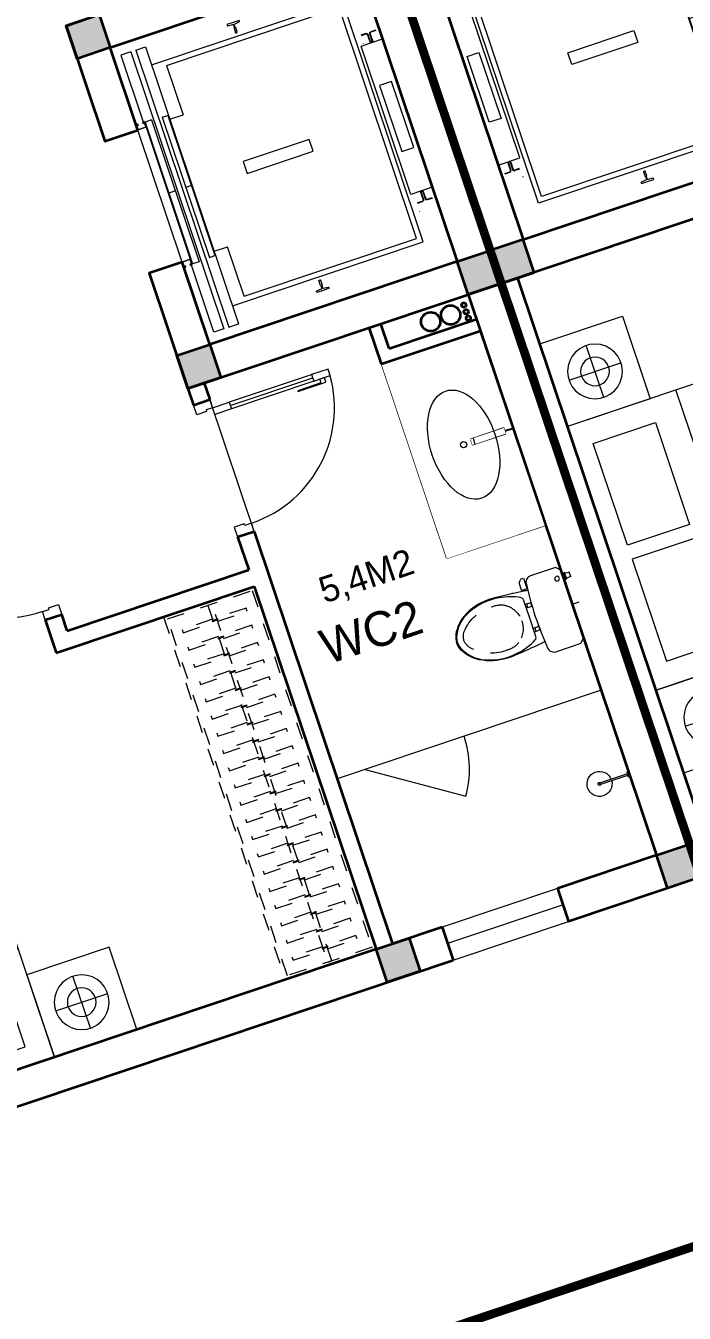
# Model space of a CAD drawing. Header units: metres. Extents: x 568332 to 569219, y 2065964 to 2066430.
# Drawn here: x 568383.55 to 568387.34, y 2065989.54 to 2065996.94 of the extents above; entities that cross this region are included whole.
import ezdxf

# ---------------------------------------------------------------- set-up
doc = ezdxf.new("R2010")
doc.units = ezdxf.units.M
for name, pattern in [('$AUDIT_BAD_LTYPE2', [0]), ('CENTER', [2, 1.25, -0.25, 0.25, -0.25]), ('HIDDEN', [0.375, 0.25, -0.125]), ('X-5M-G-MB PHONGNGU$0$HIDDEN2', [0.1875, 0.125, -0.0625]), ('xref-thap C (mb tang 32-2)$0$HIDDEN', [0.375, 0.25, -0.125])]:
    doc.linetypes.add(name, pattern=pattern)
doc.layers.get('0').update_dxf_attribs({"linetype": 'CONTINUOUS'})
doc.layers.get('DEFPOINTS').update_dxf_attribs({"linetype": 'CONTINUOUS'})
for name, color, linetype, lineweight in [('-CONCRETE', 1, 'CONTINUOUS', 35), ('-DOOR', 137, 'CONTINUOUS', 9), ('-FURNITURE', 46, 'CONTINUOUS', 9), ('-HATCH', 8, 'CONTINUOUS', 5), ('-LINE1', 7, 'CONTINUOUS', 18), ('-LINE2', 252, 'CONTINUOUS', 9), ('-STEEL1', 1, 'CONTINUOUS', 35), ('-TEXT', 7, 'CONTINUOUS', 15), ('-WALL', 4, 'CONTINUOUS', 35), ('TEXT25', 2, 'CONTINUOUS', 13)]:
    doc.layers.add(name, color=color, linetype=linetype, lineweight=lineweight)
for name, color, linetype in [('-RANH GIOI LO DAT', 12, 'CONTINUOUS'), ('12. NET DIM', 252, 'CONTINUOUS'), ('ChiaLo', 128, 'CENTER'), ('ViaHeS', 32, 'CONTINUOUS')]:
    doc.layers.add(name, color=color, linetype=linetype)
doc.styles.add('T1', font='', dxfattribs={"height": 200})
doc.styles.add('vnavanth', font='', dxfattribs={"width": 0.8})
doc.styles.get('T1').set_extended_font_data('VNgeometric Light')
doc.styles.get('vnavanth').set_extended_font_data('.VnAvantH')

# ---------------------------------------------------------------- blocks, each defined once
blk = doc.blocks.new('G1600')
for p, q in [((137477.0741823114, -212827.2147267315), (139077.0741823114, -212827.2147267327)), ((137227.6935681712, -213391.7193460799), (137227.6935681718, -213076.8871672568)), ((139326.4547964507, -213391.7193460799), (139326.4547964501, -213076.8871672568)), ((137385.1096575831, -213234.3032566686), (137070.2774787599, -213234.3032566681)), ((139169.0387070388, -213234.3032566686), (139483.870885862, -213234.3032566681))]:
    blk.add_line(p, q)
blk.add_lwpolyline([(137477.074182311, -213484.2147267315), (137477.0741823123, -211484.2147267315), (139077.0741823123, -211484.2147267327), (139077.074182311, -213484.2147267327), (137477.074182311, -213484.2147267315)])
for points in [[(136977.074182316, -213484.2147267311), (136977.0741823163, -212984.3917867657), (137477.0741823113, -212984.3917867661), (137477.074182311, -213484.2147267315)], [(137617.074182311, -213375.2147267316), (137617.0741823112, -212998.7147267316), (138234.5741823112, -212998.714726732), (138234.574182311, -213375.214726732)], [(138937.074182311, -213375.2147267325), (138937.0741823112, -212998.7147267325), (138319.5741823112, -212998.7147267321), (138319.574182311, -213375.2147267321)], [(139577.0741823059, -213484.2147267331), (139577.0741823062, -212984.3917867677), (139077.0741823113, -212984.3917867673), (139077.074182311, -213484.2147267327)]]:
    blk.add_lwpolyline(points, close=True)
for centre, radius in [((137227.6935681715, -213234.3032566684), 157.4160894116067), ((139326.4547964504, -213234.3032566684), 157.4160894116067), ((137227.6935681715, -213234.3032566684), 82.41608941160666), ((139326.4547964504, -213234.3032566684), 82.41608941160666)]:
    blk.add_circle(centre, radius)
blk = doc.blocks.new('X-5M-DH-2-CORE$0$A$C75E80C28')
at = {"layer": '-LINE2', "linetype": 'Continuous', "ltscale": 2}
for p, q in [((-510.0000099998433, -21.5000000000291), (-510.0000099998579, -50.60000000000582)), ((-506.8000099998899, -21.5000000000291), (-510.0000099998433, -21.5000000000291)), ((-506.8000099998899, -21.5000000000291), (-506.8000099999044, -50.60000000000582)), ((-456.2000100000296, -56.79999999998836), (-500.6000099999364, -56.80000000001746)), ((-456.2000100000441, -60), (-500.600009999951, -60.0000000000291)), ((-456.2000100000296, -70), (-500.6000099999364, -70.0000000000291)), ((-456.2000100000296, -73.19999999995343), (-500.6000099999364, -73.19999999998254)), ((-453.2000100000441, -63), (-453.2000100000296, -67)), ((-450.0000099998579, -63), (-450.0000099998433, -67)), ((450.0000100000616, -63), (450.0000100000761, -67)), ((453.200010000015, -63), (453.2000100000296, -67)), ((456.2000100000296, -56.79999999998836), (500.6000100000529, -56.79999999998836)), ((456.200010000015, -60), (500.6000100000383, -60)), ((456.2000100000296, -70), (500.6000100000529, -70)), ((456.2000100000296, -73.19999999995343), (500.6000100000529, -73.19999999995343)), ((506.8000100001227, -21.5), (510.0000100000761, -21.5)), ((506.8000100001227, -21.5), (506.8000100001082, -50.59999999997672)), ((510.0000100000761, -21.5), (510.0000100000616, -50.59999999997672)), ((-556.8000102631631, -112.4999999912397), (-560.0000102631166, -112.4999999912397)), ((-510.0000099998579, -108.5000000000291), (-510.0000099998433, -79.39999999999418)), ((-506.8000099999044, -108.5000000000291), (-506.8000099998899, -79.39999999999418)), ((456.800009736864, -112.4999999912397), (460.0000097368174, -112.4999999912397)), ((506.8000100001227, -108.5), (506.8000100001227, -79.39999999996508)), ((510.0000100000761, -108.5), (510.0000100000761, -79.39999999996508)), ((-731.0000002632733, -148.9999999649008), (730.9999997367267, -148.9999999649299)), ((-731.0000002698944, -1304.999999934109), (-731.0000002632733, -148.9999999649008)), ((-700.0000002632733, -178.9999999649008), (699.9999997367267, -178.9999999649299)), ((-700.0000002699089, -1224.999999934109), (-700.0000002632733, -178.9999999649008)), ((699.9999997300911, -1224.999999934109), (699.9999997367267, -178.9999999649299)), ((730.9999997301056, -1304.999999934109), (730.9999997367267, -148.9999999649299)), ((-700.0000002699089, -1224.999999934109), (-400.0000002699089, -1224.999999934138)), ((-400.0000002698944, -1304.999999934138), (-400.0000002699089, -1224.999999934138)), ((699.9999997300911, -1224.999999934109), (399.9999997300911, -1224.999999934109)), ((399.9999997301056, -1304.999999934109), (399.9999997300911, -1224.999999934109)), ((839.9999997301056, -1304.999999934109), (-840.0000002698944, -1304.999999934109)), ((-840.0000002698944, -1364.999999934109), (-840.0000002698944, -1304.999999934109)), ((424.9999997301056, -1308.999999934109), (-425.0000002698944, -1308.999999934109)), ((-425.0000002699089, -1342.999999934109), (-425.0000002698944, -1308.999999934109)), ((-2.6989437174052e-07, -1308.999999934109), (-2.699089236557484e-07, -1342.999999934109)), ((424.9999997300911, -1342.999999934109), (424.9999997301056, -1308.999999934109)), ((839.9999997301056, -1364.999999934109), (839.9999997301056, -1304.999999934109)), ((839.9999997301056, -1364.999999934109), (-840.0000002698944, -1364.999999934109)), ((839.9999997301056, -1394.999999934109), (-840.0000002698944, -1394.999999934109)), ((-840.0000002698944, -1394.999999934109), (-840.0000002698944, -1454.999999934109)), ((429.9999997300911, -1405.999999934138), (-430.0000002699089, -1405.999999934109)), ((-430.0000002699089, -1405.999999934109), (-430.0000002698944, -1445.999999934109)), ((424.9999997300911, -1342.999999934109), (-425.0000002699089, -1342.999999934109)), ((-2.699089236557484e-07, -1405.999999934109), (-2.6989437174052e-07, -1445.999999934109)), ((429.9999997300911, -1405.999999934138), (429.9999997301056, -1445.999999934138)), ((839.9999997301056, -1394.999999934109), (839.9999997301056, -1454.999999934109)), ((-840.0000002698944, -1454.999999934109), (-435.0000002698944, -1454.999999934109)), ((-435.0000002698944, -1449.999999934109), (-435.0000002699089, -1459.999999934109)), ((-435.0000002698944, -1449.999999934109), (-400.0000002698944, -1449.999999934138)), ((-435.0000002699089, -1459.999999934109), (-425.0000002699089, -1459.999999934109)), ((-433.4000002698012, -1451.599999934086), (-433.4000002698012, -1458.399999934074)), ((-433.4000002698012, -1451.599999934086), (-401.6000002697547, -1451.599999934086)), ((-433.4000002698012, -1458.399999934074), (-425.0000002698944, -1458.399999934074)), ((429.9999997301056, -1445.999999934138), (-430.0000002698944, -1445.999999934109)), ((-425.0000002698944, -1458.399999934074), (-425.0000002699089, -1459.999999934109)), ((-401.6000002697547, -1451.599999934086), (-401.6000002697256, -1498.399999934074)), ((399.9999997301056, -1449.999999934109), (-400.0000002698944, -1449.999999934138)), ((-400.0000002698944, -1449.999999934138), (-400.0000002698653, -1499.999999934138)), ((399.9999997301056, -1449.999999934109), (399.9999997301347, -1499.999999934109)), ((434.9999997301056, -1449.999999934109), (399.9999997301056, -1449.999999934109)), ((401.5999997301988, -1451.599999934086), (401.5999997302279, -1498.399999934074)), ((433.3999997302453, -1451.599999934086), (401.5999997301988, -1451.599999934086)), ((433.3999997302453, -1458.399999934074), (424.9999997301056, -1458.399999934074)), ((424.9999997301056, -1458.399999934074), (424.9999997301056, -1459.999999934109)), ((434.9999997301056, -1459.999999934109), (424.9999997301056, -1459.999999934109)), ((433.3999997302453, -1451.599999934086), (433.3999997302453, -1458.399999934074)), ((434.9999997301056, -1449.999999934109), (434.9999997301056, -1459.999999934109)), ((839.9999997301056, -1454.999999934109), (434.9999997301056, -1454.999999934109)), ((-435.0000002698653, -1489.999999934109), (-435.0000002698653, -1499.999999934109)), ((-435.0000002698653, -1489.999999934109), (-425.0000002698653, -1489.999999934109)), ((-435.0000002698653, -1499.999999934109), (-400.0000002698653, -1499.999999934138)), ((-433.4000002697721, -1491.599999934086), (-433.4000002697721, -1498.399999934074)), ((-433.4000002697721, -1491.599999934086), (-425.0000002698653, -1491.599999934086)), ((-433.4000002697721, -1498.399999934074), (-401.6000002697256, -1498.399999934074)), ((-425.0000002698653, -1489.999999934109), (-425.0000002698653, -1491.599999934086)), ((434.9999997301347, -1499.999999934109), (399.9999997301347, -1499.999999934109)), ((433.3999997302744, -1498.399999934074), (401.5999997302279, -1498.399999934074)), ((424.9999997301347, -1489.999999934109), (424.9999997301347, -1491.599999934086)), ((434.9999997301347, -1489.999999934109), (424.9999997301347, -1489.999999934109)), ((433.3999997302744, -1491.599999934086), (424.9999997301347, -1491.599999934086)), ((433.3999997302744, -1491.599999934086), (433.3999997302744, -1498.399999934074)), ((434.9999997301347, -1489.999999934109), (434.9999997301347, -1499.999999934109))]:
    blk.add_line(p, q, dxfattribs=at)
for points in [[(-450.0000000000146, 0), (-450, -130), (450, -130), (449.9999999999854, 0)], [(-200, -29), (200.0000000001164, -29), (200.0000000001164, -101), (-200, -101)], [(-36.0000002632587, -583.9999999649008), (35.9999997367413, -583.9999999649008), (35.99999973675585, -983.9999999649008), (-36.00000026324415, -983.9999999649008)]]:
    blk.add_lwpolyline(points, close=True, dxfattribs=at)
for points in [[(-780.0000002632587, -788.9999999649008), (-751.0000002632587, -788.9999999649299, 0.414213562373095), (-750.0000002632733, -787.9999999649008), (-750.0000002632587, -783.9999999649008), (-750.0000002632587, -779.9999999649008, 0.414213562373095), (-751.0000002632733, -778.9999999649299), (-780.0000002632733, -778.9999999649881, -0.2569775838576673), (-784.1207396915852, -781.9399999648449), (-797.9000002631656, -781.939999964874, -0.414213562373095), (-800.9000002631656, -778.939999964874), (-804.0000002632587, -749.4999999649008, 0.414213562373095), (-807.0000002632587, -746.4999999649008), (-812.0000002632587, -746.4999999649008), (-812.0000002632587, -783.9999999649008), (-812.0000002632587, -821.4999999649008), (-807.0000002632587, -821.4999999649008, 0.414213562373095), (-804.0000002632587, -818.4999999649008), (-800.9000002631656, -789.0599999648693, -0.414213562373095), (-797.9000002631656, -786.0599999648693), (-784.1207396915852, -786.0599999648402, -0.2569775838576673), (-780.0000002632587, -788.9999999647553)], [(779.9999997367413, -788.9999999649299), (750.9999997367413, -788.9999999649008, -0.414213562373095), (749.9999997367267, -787.9999999649299), (749.9999997367413, -783.9999999649299), (749.9999997367413, -779.9999999649299, -0.414213562373095), (750.9999997367267, -778.9999999649008), (779.9999997368432, -778.9999999650172, 0.2569775838576673), (784.1207391653006, -781.939999964874), (797.899999736881, -781.9399999648449, 0.414213562373095), (800.899999736881, -778.9399999648449), (803.9999997367413, -749.4999999649008, -0.414213562373095), (806.9999997367413, -746.4999999649008), (811.9999997367413, -746.4999999649008), (811.9999997367413, -783.9999999649008), (811.9999997367413, -821.4999999649008), (806.9999997367413, -821.4999999649008, -0.414213562373095), (803.9999997367413, -818.4999999649008), (800.899999736881, -789.0599999648402, 0.414213562373095), (797.899999736881, -786.0599999648402), (784.1207391653006, -786.0599999648693, 0.2569775838576672), (779.9999997368577, -788.9999999647844)]]:
    blk.add_lwpolyline(points, format="xyb", dxfattribs=at)
for centre, radius, start, end in [((-500.600009999951, -50.60000000000582), 9.400000000001475, 180, 270), ((-500.6000099999364, -79.39999999999418), 9.399999999997844, 90, 180), ((-500.600009999951, -50.60000000000582), 6.200000000004374, 180, 270), ((-500.6000099999364, -79.39999999999418), 6.19999999999734, 90, 180), ((-456.2000100000441, -63), 6.19999999999713, 0, 90), ((-456.2000100000441, -63), 3.000000000000045, 0, 90), ((-456.2000100000296, -67), 6.20000000000076, 270, 0), ((-456.2000100000296, -67), 2.999999999999834, 270, 0), ((456.200010000015, -63), 6.19999999999713, 90, 180), ((456.2000100000296, -67), 6.20000000000076, 180, 270), ((456.200010000015, -63), 3.000000000000045, 90, 180), ((456.2000100000296, -67), 2.999999999999834, 180, 270), ((500.6000100000383, -50.59999999997672), 6.200000000004374, 270, 0), ((500.6000100000383, -50.59999999997672), 9.400000000001475, 270, 0), ((500.6000100000529, -79.39999999996508), 9.399999999997844, 0, 90), ((500.6000100000529, -79.39999999996508), 6.19999999999734, 0, 90)]:
    blk.add_arc(centre, radius, start, end, dxfattribs=at)
blk = doc.blocks.new('A$C5C575821')
at = {"layer": '-CONCRETE'}
h = blk.add_hatch(color=256, dxfattribs=at)
h.dxf.hatch_style = 1
h.paths.add_polyline_path([(-0.00237559899687767, 200.0000000000146), (-0.00237559899687767, 1.455191522836685e-11), (199.9976244010031, 1.455191522836685e-11), (199.9976244010031, 200.0000000000146)])
blk.add_lwpolyline([(-0.00237559899687767, 1.455191522836685e-11), (199.9976244010031, 1.455191522836685e-11), (199.9976244010031, 200.0000000000146), (-0.00237559899687767, 200.0000000000146)], close=True, dxfattribs=at)
blk = doc.blocks.new('A$C3F71457E')
at = {"layer": '-CONCRETE'}
blk.add_lwpolyline([(-8.760252967476845e-09, -100.0000002632005), (0, 400), (-1500, 400.0000000000582), (-1500.00000001755, -1399.999999999942), (-1.754960976541042e-08, -1400), (-7.895869202911854e-08, -900.0000002632005), (199.9999999912397, -900.0000002982852), (199.9999999824504, -1600), (-1700.00000001755, -1600), (-1700, 600), (200, 600), (199.9999999912397, -100.0000002982852), (6.140908226370811e-08, -100.0000002632005)], dxfattribs=at)
at = {"layer": '-LINE1'}
blk.add_line((-7.895869202911854e-08, -900.0000002632005), (-8.760252967476845e-09, -100.0000002632005), dxfattribs=at)
at = {"layer": '-WALL'}
for p in [(-1699.997624401003, 399.9999999999854), (0.00237559899687767, 399.9999999999854), (-1699.997624401081, -1599.999999999959), (0.002375601565972829, -1600.000000021305)]:
    blk.add_blockref('A$C5C575821', p, dxfattribs=at)
at = {"color": 2, "rotation": 90}
blk.add_blockref('X-5M-DH-2-CORE$0$A$C75E80C28', (-1500.00000000876, -499.9999999999418), dxfattribs=at)
blk = doc.blocks.new('M4-T3.1')
at = {"layer": '-RANH GIOI LO DAT', "linetype": 'HIDDEN', "ltscale": 10, "const_width": 50}
blk.add_lwpolyline([(460952.4807874031, 48541.1844884125), (466952.4570404572, 48541.18448841239), (466952.5060652128, 28541.20787442131), (460952.5298121587, 28541.20787442131)], close=True, dxfattribs=at)
at = {"layer": '-WALL'}
for points in [[(460952.3486095095, 42942.12343084386), (460952.2877616299, 46541.0478372934), (463816.234798977, 46541.0583065886), (463816.234798977, 46341.05810834181)], [(463816.234798977, 46341.0583065886), (461052.5600281631, 46341.04801885416), (461052.5295931789, 42942.12343084386)]]:
    blk.add_lwpolyline(points, dxfattribs=at)
at = {"layer": '-FURNITURE', "rotation": 270}
blk.add_blockref('G1600', (674536.7595374031, 182918.6599071599), dxfattribs=at)
at = {"layer": '-WALL', "xscale": -1, "rotation": 180}
blk.add_blockref('A$C3F71457E', (462652.5875166998, 41341.45261860806), dxfattribs=at)
blk = doc.blocks.new('A$C18091ED7')
for p, q in [((9.957147995010018e-09, -42.13376978135784), (0, -3.786117304116488e-07)), ((146.1412317672475, -26.59467297248193), (179.181621938591, -26.59467296488583)), ((146.1412317672475, -26.59467297248193), (146.1412317680188, -30.17859706786112)), ((146.1412317680188, -30.17859706786112), (165.7503655985456, -30.17859706340823)), ((153.0594147269658, -36.79204952501459), (146.1412317680188, -30.17859706786112)), ((152.3191092506386, -2.717133611440659e-07), (152.3191092568413, -26.59467297093943)), ((152.3191092506386, -2.717133611440659e-07), (179.1816219322718, -2.654269337654114e-07)), ((153.0594147269658, -36.79204952501459), (165.7503656001572, -36.79204952192958)), ((153.0594147275151, -39.73033438943094), (153.0594147269658, -36.79204952501459)), ((153.0594147275151, -39.73033438943094), (178.4413164740145, -39.73033438349376)), ((153.0594147275151, -39.73033438943094), (178.4413164740145, -39.73033438349376)), ((153.0594147275151, -39.73033438943094), (153.0594147281554, -42.13376974494895)), ((185.3594994290725, -30.17859705851879), (165.7503655985456, -30.17859706340823)), ((178.4413164733487, -36.79204951884458), (165.7503656001572, -36.79204952192958)), ((185.3594994290725, -30.17859705851879), (178.4413164733487, -36.79204951884458)), ((178.4413164733487, -36.79204951884458), (178.4413164740145, -39.73033438349376)), ((178.4413164740145, -39.73033438349376), (178.4413164746547, -42.1337697392446)), ((179.1816219322718, -2.654269337654114e-07), (179.181621938591, -26.59467296488583)), ((179.181621938591, -26.59467296488583), (185.3594994283012, -26.59467296337243)), ((185.3594994283012, -26.59467296337243), (185.3594994290725, -30.17859705851879)), ((-83.25994817525861, -267.3592828898691), (-83.259948167517, -299.9634285944048)), ((-83.25994817257379, -278.4883151478134), (-83.25994817046012, -287.6388527823146)), ((-60.91100930959874, -290.0299398849311), (-83.25994816994717, -290.0299398901407)), ((-62.88950393904452, -265.3807882612164), (-81.28145355204106, -265.3807882657275)), ((-60.91100931491019, -267.3592828844266), (-60.91100930728498, -299.9634285889624)), ((60.9110093945892, -267.3592828557594), (60.9110094022144, -299.9634285600623)), ((60.91100939990065, -290.029939856031), (83.25994826024908, -290.0299398510542)), ((62.88950401780676, -265.3807882316178), (81.2814536308033, -265.3807882273395)), ((83.25994825493763, -267.3592828505498), (83.25994826256283, -299.9634285550856)), ((83.25994825750604, -278.488315108727), (83.2599482596197, -287.6388527429954)), ((165.3959958605519, -261.9873972070927), (165.3959958671003, -289.7349902229907)), ((167.8691141396885, -259.5142789271486), (228.0810223811895, -259.5142789128586)), ((167.8691141472664, -292.2081085020036), (206.7175896017579, -292.2081084926904)), ((230.5541406641933, -274.3229751045001), (230.5541406613593, -261.9873971916386))]:
    blk.add_line(p, q)
for points in [[(230.0000000517721, -218.5046414944518, -0.1374073801801567), (225.4781190853137, -234.6482587013161), (221.7949787454636, -240.7070387715066, -0.2360805181595358), (198.2560902649639, -255.4947853636986, -0.0519608230665726), (-198.2560901437319, -255.4947854572965, -0.236080518165078), (-221.7949786317113, -240.7070388760185), (-225.4781189743626, -234.6482588077488, -0.1374073801809237), (-229.9999999484608, -218.5046416030382), (-229.9999999831671, -71.98694829508895, -0.1989123673786679), (-226.3782021181105, -63.2431547633314), (-208.8906150607545, -45.75556769772083, -0.1989123673792025), (-200.1468215308087, -42.13376982865157), (9.971699910238385e-09, -42.13376978135784), (200.1468215506357, -42.13376973403501, -0.1989123673792025), (208.8906150822841, -45.75556759897154), (226.3782021480001, -63.24315465634572, -0.1989123673791691), (230.0000000170658, -71.98694818626973)], [(144.14367173758, -618.9627606730501, -0.2124047892419209), (26.30999211127346, -734.491494372196, -0.0276853236339062), (-0.5628229983012716, -738.609219571983, -0.0222792448073508), (-26.30999181118386, -734.4914943844487, -0.2124047892421136), (-144.1436714920528, -618.9627607410075, -0.1427957259999892), (-167.2376623962118, -428.0139674870588, -0.0930051380368448), (-127.9331820271946, -309.1271633332653, -0.2564387014614383), (-111.240849547703, -299.9634286007786), (4.746470949612558e-08, -299.9634285748762), (111.2408496426324, -299.9634285482753, -0.2564387014619951), (127.933182126606, -309.1271632729331, -0.0930051380368741), (167.2376625517572, -428.0139674081001, -0.1427957260000456)]]:
    blk.add_lwpolyline(points, format="xyb", close=True)
at = {"linetype": 'xref-thap C (mb tang 32-2)$0$HIDDEN', "ltscale": 100}
blk.add_lwpolyline([(61.00044987679576, -669.0176259216969, -0.1990312026443698), (1.417429302819073e-07, -698.769823720475, -0.1990312026443799), (-61.00044960746891, -669.0176259504806, -0.2189240232571595), (-131.9321382956405, -478.313622940972, -0.1537914605682739), (-112.4681372026971, -403.989815428853, -0.2367011859554165), (5.876427167095244e-08, -347.5870280214876, -0.2367011859554843), (112.4681373467611, -403.9898153757968, -0.1537914605681893), (131.9321384748619, -478.313622878748, -0.2189240232571754)], format="xyb", close=True, dxfattribs=at)
blk.add_circle((165.7503656100234, -78.39166221523192), 13.90362011701458)
for centre, radius, start, end in [((-81.28145355158267, -267.3592828894034), 1.978494623656905, 90.00000001354867, 180.0000000133402), ((-62.88950393858613, -267.3592828848923), 1.978494623656905, 1.334021322268115e-08, 90.00000001354867), ((62.88950401826514, -267.3592828552937), 1.978494623656905, 90.00000001354867, 180.0000000133402), ((81.28145363126168, -267.3592828510155), 1.978494623656905, 1.334021322268115e-08, 90.00000001354867), ((167.8691141402633, -261.9873972065106), 2.473118279571131, 90.00000001354867, 180.0000000133402), ((167.8691141466952, -289.7349902224087), 2.473118279571131, 180.0000000133402, 270.0000000135486), ((206.717589598069, -276.6690117186226), 15.53909677420133, 270.0000000135486, 306.4658507565522), ((168.3527972659103, -224.7572911087773), 80.08895368617857, 306.4658507565522, 320.3122930343796), ((228.0810223845983, -274.3229751050822), 2.473118279571131, 320.3122930343796, 1.334021322268115e-08)]:
    blk.add_arc(centre, radius, start, end)
for points, knots in [([(-155.6468228230951, -259.4535552573798), (-156.6353001506941, -267.2522313103836), (-164.2940232875517, -328.394745314552), (-169.1545302536251, -385.0939582949213), (-183.68571763406, -527.7705276800843), (-135.602968026873, -679.1126648240606), (-50.29344375100118, -735.2493608418445), (-19.70048385594782, -741.0901266933652), (1.531116140540689e-07, -743.6724421556864)], [130.6139379315478, 130.6139379315478, 130.6139379315478, 130.6139379315478, 152.8521090939923, 311.1293507817257, 417.703951170228, 561.3833927516608, 697.6926317810714, 710.812262267882, 710.812262267882, 710.812262267882, 710.812262267882]), ([(155.6468228994709, -259.4535551877343), (156.6353002305841, -267.2522312389628), (164.2940233960289, -328.3947452375724), (169.1545303888706, -385.0939582149149), (183.6857178367027, -527.7705275934422), (135.6029683008201, -679.1126647599449), (50.29344405157826, -735.2493608178338), (19.70048415924612, -741.0901266841101), (1.530679583083838e-07, -743.6724421554536)], [130.613937934949, 130.613937934949, 130.613937934949, 130.613937934949, 152.8521090939923, 311.1293507817257, 417.703951170228, 561.3833927516608, 697.6926317810714, 710.812262267882, 710.812262267882, 710.812262267882, 710.812262267882])]:
    blk.add_open_spline(points, degree=3, knots=knots)
blk = doc.blocks.new('shower')
for points in [[(180919.3447017173, -32316.45425928477), (180912.3337561736, -32316.45425928477), (180912.3337561736, -32146.62790954509), (180919.3447017173, -32146.62790954509)], [(180929.3839969719, -32326.62790954066), (180902.2944609144, -32326.62790954066), (180902.2944609144, -32316.45425928477), (180929.3839969719, -32316.45425928477)]]:
    blk.add_lwpolyline(points, close=True)
for radius, start, end in [(72, 272.7906698559544, 267.2093301440456), (8.346062492523743, 294.8355446212717, 245.1644553787283)]:
    blk.add_arc((180915.8392289462, -32146.62790954416), radius, start, end)
blk = doc.blocks.new('*U191')
at = {"linetype": 'X-5M-G-MB PHONGNGU$0$HIDDEN2'}
for points in [[(0, 600.0000000004657), (0, 0), (2400.000000970416, -8.711071500103092e-10), (2400.000000970416, 599.9999999995945)], [(2380.000000970416, 579.9996613715211), (2380.000000970416, 19.99966137152134), (20, 20.00000000046566), (20, 580.0000000004657)], [(2380.000000970416, 286.6991212946034), (2380.000000970416, 313.0991212945102), (20, 313.0991212953813), (19.99999859370291, 286.6991212952417)], [(113.7817614636733, 319.1750910408318), (109.4317788550979, 319.1750910408318), (109.4317788550979, 280.441767644881), (113.7817614636733, 280.441767644881)], [(227.7817614636733, 319.1750910407849), (223.4317788550979, 319.1750910407849), (223.4317788550979, 280.4417676448341), (227.7817614636733, 280.4417676448341)], [(341.7817614636733, 319.175091040738), (337.4317788550979, 319.175091040738), (337.4317788550979, 280.4417676447872), (341.7817614636733, 280.4417676447872)], [(455.7817614636733, 319.1750910406911), (451.4317788550979, 319.1750910406911), (451.4317788550979, 280.4417676447403), (455.7817614636733, 280.4417676447403)], [(569.7817614636733, 319.1750910406442), (565.431778855098, 319.1750910406442), (565.431778855098, 280.4417676446934), (569.7817614636733, 280.4417676446934)], [(683.7817614636733, 319.1750910405973), (679.431778855098, 319.1750910405973), (679.431778855098, 280.4417676446465), (683.7817614636733, 280.4417676446465)], [(797.7817614636733, 319.1750910405504), (793.431778855098, 319.1750910405504), (793.431778855098, 280.4417676445996), (797.7817614636733, 280.4417676445996)], [(911.7817614636733, 319.1750910405035), (907.431778855098, 319.1750910405035), (907.431778855098, 280.4417676445527), (911.7817614636733, 280.4417676445527)], [(1025.781761463673, 319.1750910404566), (1021.431778855098, 319.1750910404566), (1021.431778855098, 280.4417676445057), (1025.781761463673, 280.4417676445057)], [(1139.781761463673, 319.1750910404097), (1135.431778855098, 319.1750910404097), (1135.431778855098, 280.4417676444588), (1139.781761463673, 280.4417676444588)], [(1253.781761463673, 319.1750910403628), (1249.431778855098, 319.1750910403628), (1249.431778855098, 280.4417676444119), (1253.781761463673, 280.4417676444119)], [(1367.781761463673, 319.1750910403159), (1363.431778855098, 319.1750910403159), (1363.431778855098, 280.441767644365), (1367.781761463673, 280.441767644365)], [(1481.781761463673, 319.175091040269), (1477.431778855098, 319.175091040269), (1477.431778855098, 280.4417676443181), (1481.781761463673, 280.4417676443181)], [(1595.781761463673, 319.175091040222), (1591.431778855098, 319.175091040222), (1591.431778855098, 280.4417676442712), (1595.781761463673, 280.4417676442712)], [(1709.781761463673, 319.1750910401751), (1705.431778855098, 319.1750910401751), (1705.431778855098, 280.4417676442243), (1709.781761463673, 280.4417676442243)], [(1823.781761463673, 319.1750910401282), (1819.431778855098, 319.1750910401282), (1819.431778855098, 280.4417676441774), (1823.781761463673, 280.4417676441774)], [(1937.781761463673, 319.1750910400813), (1933.431778855098, 319.1750910400813), (1933.431778855098, 280.4417676441305), (1937.781761463673, 280.4417676441305)], [(2051.781761463673, 319.1750910400344), (2047.431778855098, 319.1750910400344), (2047.431778855098, 280.4417676440836), (2051.781761463673, 280.4417676440836)], [(2165.781761463673, 319.1750910399875), (2161.431778855098, 319.1750910399875), (2161.431778855098, 280.4417676440366), (2165.781761463673, 280.4417676440366)], [(2279.781761463673, 319.1750910399406), (2275.431778855098, 319.1750910399406), (2275.431778855098, 280.4417676439897), (2279.781761463673, 280.4417676439897)]]:
    blk.add_lwpolyline(points, close=True, dxfattribs=at)
for points in [[(122.2409142897814, 313.1103512093413), (122.2409142897814, 515.2497102723445), (100.1765458012815, 515.2497102723445), (100.1765458012815, 313.1103512093413)], [(236.2409142897814, 313.1103512092944), (236.2409142897814, 515.2497102722975), (214.1765458012815, 515.2497102722975), (214.1765458012815, 313.1103512092944)], [(350.2409142897814, 313.1103512092475), (350.2409142897814, 515.2497102722507), (328.1765458012815, 515.2497102722507), (328.1765458012815, 313.1103512092475)], [(464.2409142897814, 313.1103512092006), (464.2409142897814, 515.2497102722037), (442.1765458012815, 515.2497102722037), (442.1765458012815, 313.1103512092006)], [(578.2409142897814, 313.1103512091537), (578.2409142897814, 515.2497102721569), (556.1765458012815, 515.2497102721569), (556.1765458012815, 313.1103512091537)], [(692.2409142897814, 313.1103512091068), (692.2409142897814, 515.24971027211), (670.1765458012815, 515.24971027211), (670.1765458012815, 313.1103512091068)], [(806.2409142897814, 313.1103512090599), (806.2409142897814, 515.249710272063), (784.1765458012815, 515.249710272063), (784.1765458012815, 313.1103512090599)], [(920.2409142897814, 313.110351209013), (920.2409142897814, 515.2497102720162), (898.1765458012815, 515.2497102720162), (898.1765458012815, 313.110351209013)], [(1034.240914289781, 313.1103512089661), (1034.240914289781, 515.2497102719692), (1012.176545801281, 515.2497102719692), (1012.176545801281, 313.1103512089661)], [(1148.240914289781, 313.1103512089192), (1148.240914289781, 515.2497102719224), (1126.176545801281, 515.2497102719224), (1126.176545801281, 313.1103512089192)], [(1262.240914289781, 313.1103512088723), (1262.240914289781, 515.2497102718754), (1240.176545801281, 515.2497102718754), (1240.176545801281, 313.1103512088723)], [(1376.240914289781, 313.1103512088254), (1376.240914289781, 515.2497102718285), (1354.176545801281, 515.2497102718285), (1354.176545801281, 313.1103512088254)], [(1490.240914289781, 313.1103512087785), (1490.240914289781, 515.2497102717816), (1468.176545801281, 515.2497102717816), (1468.176545801281, 313.1103512087785)], [(1604.240914289781, 313.1103512087315), (1604.240914289781, 515.2497102717347), (1582.176545801281, 515.2497102717347), (1582.176545801281, 313.1103512087315)], [(1718.240914289781, 313.1103512086846), (1718.240914289781, 515.2497102716878), (1696.176545801281, 515.2497102716878), (1696.176545801281, 313.1103512086846)], [(1832.240914289781, 313.1103512086377), (1832.240914289781, 515.2497102716409), (1810.176545801281, 515.2497102716409), (1810.176545801281, 313.1103512086377)], [(1946.240914289781, 313.1103512085908), (1946.240914289781, 515.2497102715939), (1924.176545801281, 515.2497102715939), (1924.176545801281, 313.1103512085908)], [(2060.240914289781, 313.1103512085439), (2060.240914289781, 515.2497102715471), (2038.176545801281, 515.2497102715471), (2038.176545801281, 313.1103512085439)], [(2174.240914289781, 313.110351208497), (2174.240914289781, 515.2497102715001), (2152.176545801281, 515.2497102715001), (2152.176545801281, 313.110351208497)], [(2288.240914289781, 313.1103512084501), (2288.240914289781, 515.2497102714533), (2266.176545801281, 515.2497102714533), (2266.176545801281, 313.1103512084501)], [(100.1765458012815, 286.7103512094345), (100.1765458012815, 92.0852110228024), (122.2409142897814, 92.0852110228024), (122.2409142897814, 286.7103512094345)], [(214.1765458012815, 286.7103512093876), (214.1765458012815, 92.08521102275549), (236.2409142897814, 92.08521102275549), (236.2409142897814, 286.7103512093876)], [(328.1765458012815, 286.7103512093407), (328.1765458012815, 92.08521102270858), (350.2409142897814, 92.08521102270858), (350.2409142897814, 286.7103512093407)], [(442.1765458012815, 286.7103512092938), (442.1765458012815, 92.08521102266168), (464.2409142897814, 92.08521102266168), (464.2409142897814, 286.7103512092938)], [(556.1765458012815, 286.7103512092469), (556.1765458012815, 92.08521102261477), (578.2409142897814, 92.08521102261477), (578.2409142897814, 286.7103512092469)], [(670.1765458012815, 286.7103512092), (670.1765458012815, 92.08521102256786), (692.2409142897814, 92.08521102256786), (692.2409142897814, 286.7103512092)], [(784.1765458012815, 286.7103512091531), (784.1765458012815, 92.08521102252095), (806.2409142897814, 92.08521102252095), (806.2409142897814, 286.7103512091531)], [(898.1765458012815, 286.7103512091062), (898.1765458012815, 92.08521102247404), (920.2409142897814, 92.08521102247404), (920.2409142897814, 286.7103512091062)], [(1012.176545801281, 286.7103512090592), (1012.176545801281, 92.08521102242715), (1034.240914289781, 92.08521102242715), (1034.240914289781, 286.7103512090592)], [(1126.176545801281, 286.7103512090123), (1126.176545801281, 92.08521102238024), (1148.240914289781, 92.08521102238024), (1148.240914289781, 286.7103512090123)], [(1240.176545801281, 286.7103512089654), (1240.176545801281, 92.08521102233333), (1262.240914289781, 92.08521102233333), (1262.240914289781, 286.7103512089654)], [(1354.176545801281, 286.7103512089186), (1354.176545801281, 92.08521102228642), (1376.240914289781, 92.08521102228642), (1376.240914289781, 286.7103512089186)], [(1468.176545801281, 286.7103512088717), (1468.176545801281, 92.0852110222395), (1490.240914289781, 92.0852110222395), (1490.240914289781, 286.7103512088717)], [(1582.176545801281, 286.7103512088247), (1582.176545801281, 92.0852110221926), (1604.240914289781, 92.0852110221926), (1604.240914289781, 286.7103512088247)], [(1696.176545801281, 286.7103512087778), (1696.176545801281, 92.0852110221457), (1718.240914289781, 92.0852110221457), (1718.240914289781, 286.7103512087778)], [(1810.176545801281, 286.7103512087309), (1810.176545801281, 92.08521102209879), (1832.240914289781, 92.08521102209879), (1832.240914289781, 286.7103512087309)], [(1924.176545801281, 286.710351208684), (1924.176545801281, 92.08521102205188), (1946.240914289781, 92.08521102205188), (1946.240914289781, 286.710351208684)], [(2038.176545801281, 286.7103512086371), (2038.176545801281, 92.08521102200497), (2060.240914289781, 92.08521102200497), (2060.240914289781, 286.7103512086371)], [(2152.176545801281, 286.7103512085902), (2152.176545801281, 92.08521102195806), (2174.240914289781, 92.08521102195806), (2174.240914289781, 286.7103512085902)], [(2266.176545801281, 286.7103512085433), (2266.176545801281, 92.08521102191116), (2288.240914289781, 92.08521102191116), (2288.240914289781, 286.7103512085433)]]:
    blk.add_lwpolyline(points, dxfattribs=at)
blk = doc.blocks.new('Sink_Cicle')
blk.add_lwpolyline([(17.49999987077899, -50.00226151314564), (-17.49999987077899, -49.99773848685436), (-17.51615354442038, -252.2967581441626), (17.48384613892995, -252.3012811850058)], close=True)
blk.add_circle((0, -300), 17.5)
at = {"layer": 'DEFPOINTS'}
blk.add_line((0, -100), (0, 0), dxfattribs=at)
blk.add_wipeout([(17.499999870775355, -50.00226151314928), (-17.49999987078263, -49.99773848685436), (-17.516153544427652, -252.29675814416623), (17.48384613892631, -252.3012811850058)])
at = {"layer": '-FURNITURE', "linetype": 'Continuous'}
blk.add_ellipse((0, -300), major_axis=(-325, 0), ratio=0.5846153846153846, dxfattribs=at)
blk.add_line((-17.51421511289664, -237.2967582757119), (17.48578462866135, -237.3012813020032))
blk = doc.blocks.new('*U192')
at = {"ltscale": 300}
blk.add_lwpolyline([(0, 0), (1180.000000016618, 0), (1180.000000016618, -600), (0, -600)], close=True, dxfattribs=at)
blk.add_wipeout([(0, 7.275957614183426e-12), (1180.0000000166083, 7.275957614183426e-12), (1180.0000000166083, -600), (0, -600)], dxfattribs=at)
blk.add_blockref('Sink_Cicle', (590.0000000083091, 0), dxfattribs=at)
blk = doc.blocks.new('*U194')
at = {"linetype": '$AUDIT_BAD_LTYPE2'}
for p, q in [((70, 100), (69.99999999999999, 599.9999999999691)), ((89.99999999999999, 599.9999999999691), (90, 100))]:
    blk.add_line(p, q, dxfattribs=at)
for points in [[(49.99999999999999, 599.9999999999691), (89.99999999999999, 599.9999999999691), (89.99999999999999, 699.9999999999691), (49.99999999999999, 699.9999999999691), (49.99999999999999, 599.9999999999691)], [(49.99999999999999, 602.9059272893046), (50, 100)], [(50, 100), (90, 100), (90, 0), (50, 0), (50, 100)]]:
    blk.add_lwpolyline(points)
for points in [[(118.2698876160139, 494.5156181118782), (118.2698876160139, 664.1349438079615), (89.99999999999999, 664.1349438079615), (89.99999999999999, 635.8650561919767), (112.6159100928053, 635.8650561919767), (112.6159100928053, 494.5156181118782)], [(0, 0), (50, 0), (50, -40), (60, -40), (60, -99.99999999999272), (0, -99.99999999999272)], [(799.9999999999691, 7.105427357603204e-15), (749.9999999999691, 7.105427357603204e-15), (749.9999999999691, -40), (739.9999999999691, -40), (739.9999999999691, -99.99999999999271), (799.9999999999691, -99.99999999999271)]]:
    blk.add_lwpolyline(points, close=True)
at = {"linetype": '$AUDIT_BAD_LTYPE2', "ltscale": 0.3}
blk.add_arc((50, 0), 699.9999999999691, 0, 90, dxfattribs=at)
blk = doc.blocks.new('*U149')
at = {"linetype": '$AUDIT_BAD_LTYPE2'}
for p, q in [((70, 100), (70, 699.9999999999982)), ((90, 699.9999999999982), (90, 100))]:
    blk.add_line(p, q, dxfattribs=at)
for points in [[(50, 699.9999999999982), (90, 699.9999999999982), (90, 799.9999999999982), (50, 799.9999999999982), (50, 699.9999999999982)], [(50, 702.9059272893337), (50, 100)], [(50, 100), (90, 100), (90, 0), (50, 0), (50, 100)]]:
    blk.add_lwpolyline(points)
for points in [[(118.2698876160139, 594.5156181119073), (118.2698876160139, 764.1349438079906), (90, 764.1349438079906), (90, 735.8650561920058), (112.6159100928053, 735.8650561920058), (112.6159100928053, 594.5156181119073)], [(0, 0), (50, 0), (50, -40), (60, -40), (60, -99.99999999999272), (0, -99.99999999999272)], [(899.9999999999982, 1.3252863207713e-28), (849.9999999999982, 1.3252863207713e-28), (849.9999999999982, -40.00000000000001), (839.9999999999982, -40.00000000000001), (839.9999999999982, -99.99999999999272), (899.9999999999982, -99.99999999999272)]]:
    blk.add_lwpolyline(points, close=True)
at = {"linetype": '$AUDIT_BAD_LTYPE2', "ltscale": 0.3}
blk.add_arc((50, 0), 799.9999999999982, 0, 90, dxfattribs=at)
blk = doc.blocks.new('TRUC M7')
at = {"layer": '-WALL'}
for p in [(4899.925848950719, 11771.57287581702), (6600.002375598939, 11771.57287581719)]:
    blk.add_blockref('A$C5C575821', p, dxfattribs=at)
blk = doc.blocks.new('A$C11F442B3')
at = {"layer": '-CONCRETE'}
for centre in [(11.33169011271093, 8.072271238081157), (11.34497321932577, 8.032691281056032), (11.35714930074755, 7.996409950545058)]:
    blk.add_circle(centre, 0.013, dxfattribs=at)
at = {"layer": '-DOOR'}
for points in [[(11.27008121437393, 4.305993607733399), (11.93370650825091, 4.528707480756566), (11.87007397320122, 4.718314707512036), (11.20644867920782, 4.495600834488869)], [(11.27008121437393, 4.305993607500568), (11.93370650836732, 4.528707480523735), (11.87007397320122, 4.718314707279205), (11.20644867932424, 4.495600834488869)]]:
    blk.add_lwpolyline(points, close=True, dxfattribs=at)
for points in [[(11.90189024072606, 4.623511094134301), (11.23826494673267, 4.400797221111134)], [(11.90189024084248, 4.62351109390147), (11.23826494684909, 4.400797220878303)]]:
    blk.add_lwpolyline(points, dxfattribs=at)
at = {"layer": '-FURNITURE'}
blk.add_line((12.12073297798634, 5.857248446904123), (10.60380261321552, 5.348163818009198), dxfattribs=at)
blk.add_lwpolyline([(10.76400317496154, 5.401927422033623), (11.34386796539184, 5.247794931055978)], dxfattribs=at)
blk.add_arc((10.76400317496154, 5.401927422033623), 0.5999999999999999, 345.1145486437274, 18.55184481728322, dxfattribs=at)
at = {"layer": '-HATCH'}
blk.add_line((10.12652232463006, 6.77020584535785), (9.871992184082046, 7.528634752612561), dxfattribs=at)
at = {"layer": '-RANH GIOI LO DAT', "linetype": 'HIDDEN', "ltscale": 10, "const_width": 0.04999999999999999}
blk.add_lwpolyline([(13.32846076716669, 2.887165352702141), (4.796135559328832, 0.02370127104222775), (0.02369542315136641, 14.24424328515306), (3.173062715795822, 20.57523733447306), (6.965207252535038, 21.84788803732954)], close=True, dxfattribs=at)
at = {"layer": '-WALL'}
for p, q in [((9.840212191455066, 7.623450540006161), (9.871992184082046, 7.528634752612561)), ((9.745408578077331, 7.59163427259773), (9.777188570587896, 7.49681848520413)), ((9.777188570587896, 7.49681848520413), (9.871992184082046, 7.528634752612561)), ((10.03171871125232, 6.738389577716589), (10.12652232463006, 6.77020584535785)), ((10.03171871125232, 6.738389577716589), (10.09535414841957, 6.548783324891701)), ((9.05254774959758, 6.19881557347253), (10.09535414841957, 6.548783324891701)), ((8.989560436224565, 6.072195703396574), (10.12717186694499, 6.453980198362842)), ((10.12717186694499, 6.453980198362842), (10.82716167555191, 4.368311416124925)), ((8.925927905016579, 6.261802931549028), (9.020731483935378, 6.293619187548757)), ((9.05254774959758, 6.19881557347253), (9.020731483935378, 6.293619187548757)), ((8.925927905016579, 6.261802931549028), (8.989560436224565, 6.072195703396574)), ((12.43889565370046, 4.909212312893942), (11.87007397320122, 4.718314707279205)), ((12.69213541573845, 4.783237621188164), (11.93370650836732, 4.528707480523735)), ((11.87007397320122, 4.718314707279205), (11.93370650836732, 4.528707480523735)), ((11.20644867932424, 4.495600834256038), (10.92196528892964, 4.400127683766186)), ((11.20644867932424, 4.495600834256038), (11.27008121437393, 4.305993607500568))]:
    blk.add_line(p, q, dxfattribs=at)
blk.add_lwpolyline([(10.82716167555191, 4.368311416124925), (7.461705949157476, 3.238858265103772), (7.525338484323584, 3.049251038348302), (11.27008121437393, 4.305993607500568)], dxfattribs=at)
at = {"layer": '-DOOR'}
for name, p, xscale, yscale, zscale, rotation in [('*U194', (9.871992184082046, 7.528634752612561), 0.0009999999999999996, 0.0009999999999999996, 0.0009999999999999996, 288.5518476323032), ('*U149', (8.63958151510451, 7.115035458467901), -0.0009999999999999998, 0.0009999999999999998, 0.0009999999999999998, 108.5518476323032)]:
    blk.add_blockref(name, p, dxfattribs=dict(at, xscale=xscale, yscale=yscale, zscale=zscale, rotation=rotation))
at = {"layer": '-FURNITURE', "yscale": 0.0009999999999999998, "zscale": 0.0009999999999999998}
for name, p, xscale, rotation in [('A$C18091ED7', (11.99435289716348, 6.366254265420139), -0.0009999999999999996, 288.5518476323032), ('G1600', (71.38908873172477, 249.8787419642322), -0.0009999999999999998, 18.55184763230326), ('shower', (-75.89529564406257, 166.6222869777121), -0.0009999999999999996, 108.5411791205594)]:
    blk.add_blockref(name, p, dxfattribs=dict(at, xscale=xscale, rotation=rotation))
at = {"layer": '-FURNITURE', "extrusion": (0, 0, -1), "xscale": -0.0009166666666659737, "yscale": 0.0009166666666659737, "zscale": -0.0009166666666659737, "rotation": 251.4481523676968}
blk.add_blockref('*U191', (-10.82716167578474, 4.368311415426433), dxfattribs=at)
at = {"layer": '-TEXT', "color": 2, "style": 'vnavanth'}
blk.add_text('wc2', height=0.1999591899200177, rotation=18.55184481628238, dxfattribs=at).set_placement((10.54933703667484, 6.004074377240613))
at = {"layer": '-FURNITURE', "extrusion": (0, 0, -1), "xscale": -0.0009999999999999998, "yscale": 0.0009999999999999998, "zscale": -0.0009999999999999998, "rotation": 71.44815236769674}
blk.add_blockref('*U192', (-11.42713834496681, 7.923967219656333), dxfattribs=at)
at = {"layer": '-CONCRETE'}
for centre in [(11.25570379244164, 8.014253651024774), (11.14114078308921, 7.975806093541905)]:
    blk.add_circle(centre, 0.05499999999999999, dxfattribs=at)
at = {"layer": '-WALL'}
for p, q in [((7.919695279910229, 19.00377963413484), (12.69213541573845, 4.783237621188164)), ((11.35714255622588, 8.132535169133916), (12.43889565370046, 4.909212312893942)), ((10.85831666435115, 7.733069614274427), (10.78832087572664, 7.94163756375201)), ((10.9024078064831, 7.821703530848026), (10.85468340513762, 7.963908951031044)), ((10.85831666435115, 7.733069614274427), (11.42713834496681, 7.923967219656333)), ((10.9024078064831, 7.821703530848026), (11.40486695757136, 7.990329748950899)), ((10.12652232463006, 6.77020584535785), (10.92196528892964, 4.400127683766186))]:
    blk.add_line(p, q, dxfattribs=at)
at = {"layer": '-STEEL1', "xscale": -0.0009999999999999998, "yscale": 0.0009999999999999998, "zscale": 0.0009999999999999998, "rotation": 198.5518476323032}
blk.add_blockref('TRUC M7', (2.436582044232637, 13.9692150959745), dxfattribs=at)
at = {"layer": '-WALL', "xscale": -0.0009999999999999998, "yscale": 0.0009999999999999998, "zscale": 0.0009999999999999998, "rotation": 18.55184763230326}
blk.add_blockref('A$C3F71457E', (9.426028073765337, 9.172148970421404), dxfattribs=at)
at = {"layer": 'TEXT25', "style": 'T1'}
blk.add_text('5,4M2', height=0.15, rotation=18.55184481628238, dxfattribs=at).set_placement((10.53050140442792, 6.355491782305762))

msp = doc.modelspace()

# ---------------------------------------------------------------- linework, layer by layer
at = {"layer": 'ChiaLo', "ltscale": 5}
for points in [[(568505.517432517, 2066029.562470265), (568379.5329773473, 2065987.282705811)], [(568381.7021815577, 2066009.106879406), (568388.0653199421, 2065990.146118084)]]:
    msp.add_lwpolyline(points, dxfattribs=at)
at = {"layer": 'ViaHeS'}
msp.add_lwpolyline([(568506.884355003, 2066024.747152909), (568505.5174325168, 2066029.562470265), (568379.5329773474, 2065987.282705811), (568381.1237619437, 2065982.542515481), (568506.8843550029, 2066024.747152909)], dxfattribs=at)

# ---------------------------------------------------------------- next in the draw order: block references
at = {"layer": '12. NET DIM', "color": 2, "true_color": 0xf1eb1f, "xscale": -0.001, "yscale": 0.001, "zscale": 0.001, "rotation": 198.5514997324876}
msp.add_blockref('M4-T3.1', (567935.6210803676, 2065889.509778342), dxfattribs=at)

# ---------------------------------------------------------------- next in the draw order: block references
msp.add_blockref('A$C11F442B3', (568374.7371064518, 2065987.259035717))

doc.saveas('drawing.dxf')
